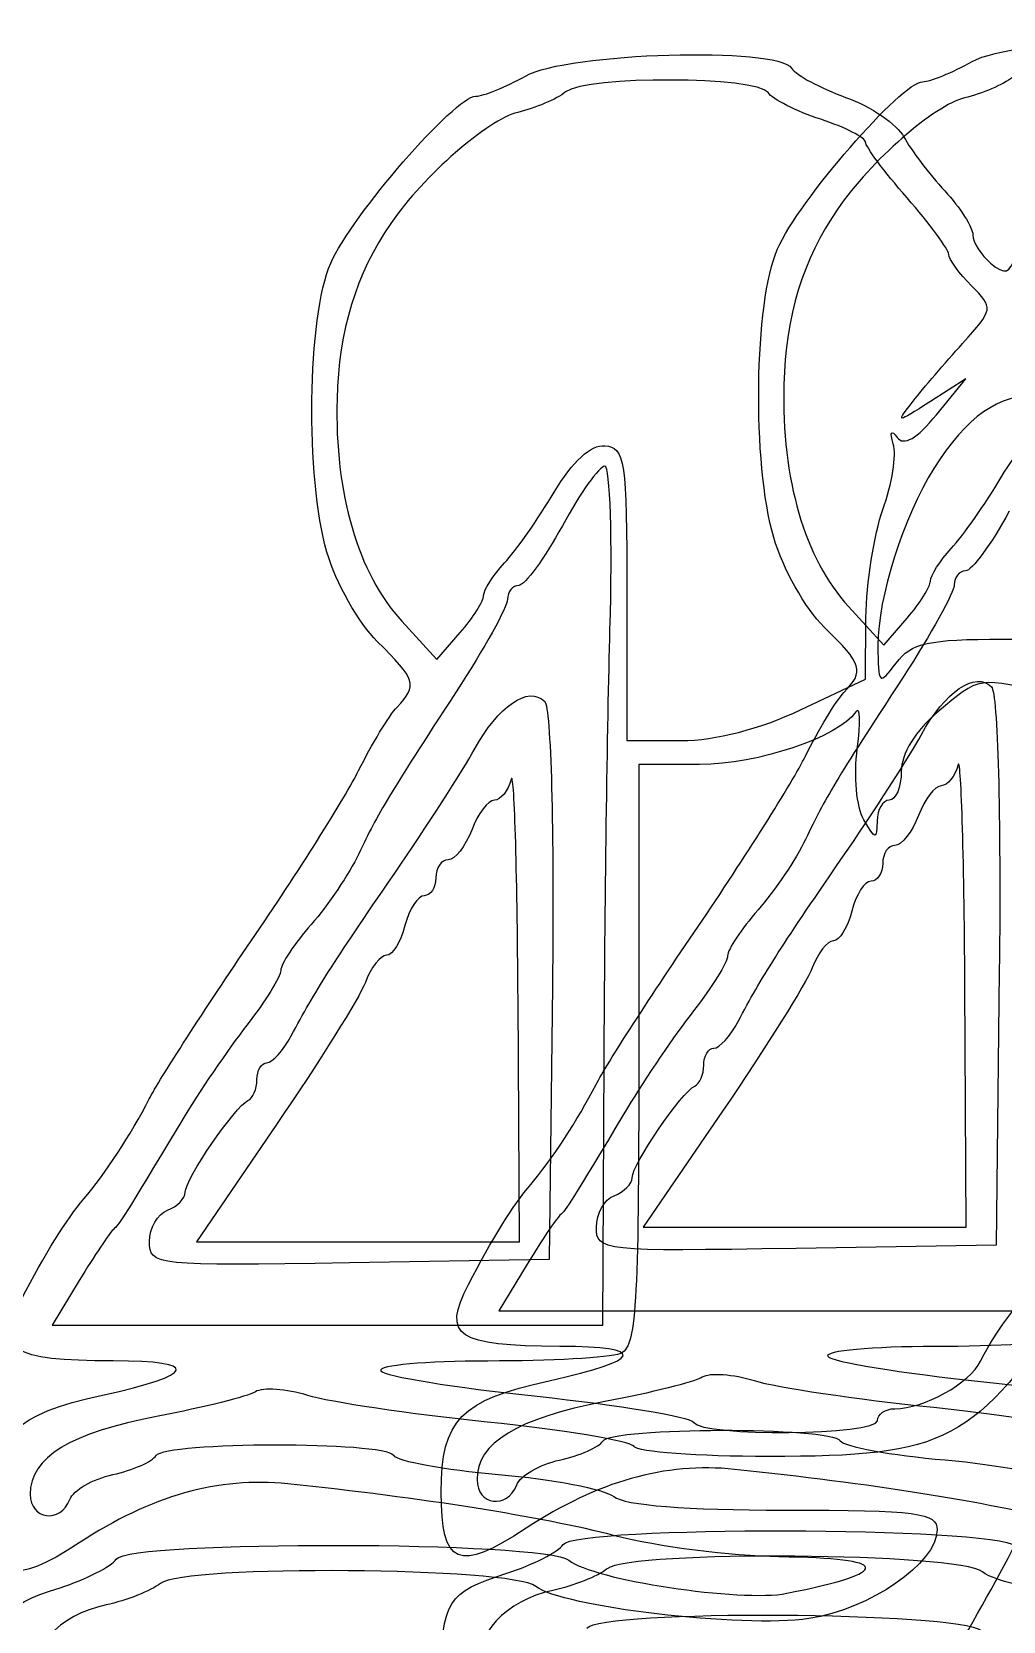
# Model space of a CAD drawing. Extents: x 2.03 to 5.39, y 7.1 to 8.91.
# Drawn here: x 2.3446 to 2.616, y 8.1424 to 8.5864 of the extents above; entities that cross this region are included whole.
import ezdxf

# ---------------------------------------------------------------- set-up
doc = ezdxf.new("R2010")
doc.units = 0
doc.layers.add('Layer_1', color=7, linetype='CONTINUOUS')

msp = doc.modelspace()

# ---------------------------------------------------------------- linework, layer by layer
at = {"layer": 'Layer_1', "color": 7}
for p, q in [((2.60557, 8.489478), (2.59571, 8.483171)), ((2.597377, 8.479455), (2.60557, 8.489478)), ((2.51085, 8.429367), (2.51085, 8.38841)), ((2.572797, 8.42583), (2.582607, 8.415089)), ((2.447977, 8.421777), (2.457787, 8.411035)), ((2.577516, 8.405566), (2.577663, 8.422824)), ((2.582607, 8.415089), (2.589139, 8.42262)), ((2.457787, 8.411035), (2.464319, 8.418566)), ((2.615993, 8.416749), (2.615993, 8.416749)), ((2.559389, 8.396991), (2.577516, 8.405566)), ((2.55939, 8.396985), (2.559389, 8.396991)), ((2.51085, 8.38841), (2.526056, 8.38841)), ((2.531179, 8.381748), (2.514182, 8.381748)), ((2.514182, 8.381748), (2.514182, 8.300438)), ((2.6149, 8.3239), (2.614003, 8.247464)), ((2.49008, 8.319851), (2.489183, 8.243415)), ((2.60567, 8.252464), (2.605283, 8.319964)), ((2.605283, 8.319964), (2.605283, 8.319964)), ((2.48085, 8.248415), (2.480463, 8.315916)), ((2.480463, 8.315916), (2.480463, 8.315916)), ((2.504183, 8.225082), (2.504507, 8.299249)), ((2.504507, 8.299249), (2.504507, 8.299249)), ((2.537606, 8.284899), (2.51546, 8.252464)), ((2.412787, 8.280851), (2.39064, 8.248415)), ((2.502336, 8.252487), (2.502336, 8.252488)), ((2.51546, 8.252464), (2.560565, 8.252464)), ((2.560565, 8.252464), (2.60567, 8.252464)), ((2.377516, 8.248439), (2.377516, 8.248439)), ((2.39064, 8.248415), (2.435745, 8.248415)), ((2.435745, 8.248415), (2.48085, 8.248415)), ((2.614003, 8.247464), (2.558169, 8.246549)), ((2.489183, 8.243415), (2.433349, 8.242501)), ((2.482722, 8.24163), (2.475126, 8.22913)), ((2.357902, 8.237582), (2.350306, 8.225082)), ((2.475126, 8.22913), (2.552064, 8.22913)), ((2.552064, 8.22913), (2.629003, 8.22913)), ((2.350306, 8.225082), (2.427244, 8.225082)), ((2.427244, 8.225082), (2.504183, 8.225082)), ((2.580849, 8.198415), (2.58085, 8.198415))]:
    msp.add_line(p, q, dxfattribs=at)
for points in [[(2.607337, 8.578112), (2.619045, 8.584678), (2.677765, 8.586421), (2.681695, 8.58032)], [(2.482517, 8.574064), (2.494225, 8.580629), (2.552945, 8.582373), (2.556875, 8.576271)], [(2.550323, 8.569428), (2.547355, 8.574007), (2.499515, 8.574173), (2.493766, 8.569623)], [(2.556875, 8.576271), (2.558145, 8.574301), (2.564943, 8.570627), (2.571983, 8.568107)], [(2.593479, 8.572484), (2.595601, 8.572494), (2.601837, 8.575028), (2.607337, 8.578112)], [(2.468659, 8.568436), (2.470781, 8.568446), (2.477017, 8.57098), (2.482517, 8.574064)], [(2.552946, 8.525797), (2.558773, 8.539142), (2.587693, 8.572453), (2.593479, 8.572484)], [(2.618586, 8.573677), (2.616066, 8.571682), (2.61004, 8.569105), (2.605197, 8.56795)], [(2.428126, 8.521748), (2.433953, 8.535093), (2.462873, 8.568405), (2.468659, 8.568436)], [(2.493766, 8.569623), (2.491246, 8.567628), (2.48522, 8.565051), (2.480377, 8.563897)], [(2.565017, 8.561968), (2.558142, 8.564209), (2.551529, 8.567566), (2.550323, 8.569428)], [(2.605197, 8.56795), (2.596833, 8.565956), (2.578937, 8.550301), (2.56977, 8.536959)], [(2.571983, 8.568107), (2.579022, 8.565588), (2.586355, 8.560587), (2.588277, 8.556994)], [(2.480377, 8.563897), (2.472013, 8.561903), (2.454117, 8.546247), (2.44495, 8.532905)], [(2.577517, 8.555615), (2.577517, 8.556868), (2.571892, 8.559726), (2.565017, 8.561968)], [(2.588277, 8.556994), (2.5902, 8.553401), (2.595316, 8.546642), (2.599645, 8.541973)], [(2.589119, 8.54004), (2.582738, 8.547353), (2.577517, 8.554362), (2.577517, 8.555615)], [(2.600786, 8.524243), (2.600753, 8.525618), (2.595501, 8.532727), (2.589119, 8.54004)], [(2.599645, 8.541973), (2.603975, 8.537303), (2.607517, 8.531777), (2.607517, 8.529691)], [(2.56977, 8.536959), (2.560002, 8.522743), (2.555194, 8.507062), (2.554716, 8.48787)], [(2.44495, 8.532905), (2.435183, 8.51869), (2.430374, 8.503009), (2.429896, 8.483817)], [(2.551889, 8.445133), (2.54584, 8.465946), (2.546428, 8.51087), (2.552946, 8.525797)], [(2.607517, 8.529691), (2.607517, 8.527605), (2.609749, 8.524045), (2.612477, 8.521781)], [(2.427069, 8.441085), (2.42102, 8.461898), (2.421609, 8.506822), (2.428126, 8.521748)], [(2.607162, 8.515431), (2.603691, 8.518903), (2.600821, 8.522868), (2.600786, 8.524243)], [(2.612477, 8.521781), (2.616535, 8.518414), (2.617807, 8.518795), (2.619466, 8.523873)], [(2.604662, 8.499379), (2.613309, 8.508937), (2.613356, 8.509237), (2.607162, 8.515431)], [(2.59085, 8.483249), (2.5936, 8.486764), (2.599816, 8.494022), (2.604662, 8.499379)], [(2.554716, 8.48787), (2.554059, 8.461444), (2.560521, 8.43927), (2.572797, 8.42583)], [(2.429896, 8.483817), (2.429239, 8.457391), (2.435701, 8.435217), (2.447977, 8.421777)], [(2.59571, 8.483171), (2.586005, 8.476963), (2.585929, 8.476964), (2.59085, 8.483249)], [(2.626122, 8.485083), (2.614529, 8.485083), (2.605928, 8.47906), (2.596648, 8.464444)], [(2.586369, 8.473091), (2.588254, 8.470641), (2.591889, 8.472742), (2.597377, 8.479455)], [(2.585279, 8.471312), (2.584202, 8.474707), (2.584611, 8.475375), (2.586369, 8.473091)], [(2.615351, 8.461834), (2.620448, 8.4704), (2.625606, 8.475136), (2.629518, 8.474841)], [(2.490531, 8.45778), (2.495628, 8.466347), (2.500786, 8.471083), (2.504698, 8.470788)], [(2.504698, 8.470788), (2.51032, 8.470365), (2.51085, 8.466793), (2.51085, 8.429367)], [(2.582406, 8.452978), (2.584935, 8.460071), (2.586227, 8.468321), (2.585279, 8.471312)], [(2.50469, 8.465082), (2.503161, 8.465082), (2.497827, 8.457582), (2.492838, 8.448416)], [(2.506152, 8.419249), (2.506877, 8.444457), (2.506218, 8.465082), (2.50469, 8.465082)], [(2.596648, 8.464444), (2.588165, 8.451084), (2.580939, 8.428284), (2.581004, 8.415083)], [(2.601503, 8.44208), (2.604712, 8.445535), (2.610943, 8.454424), (2.615351, 8.461834)], [(2.476683, 8.438026), (2.479892, 8.441482), (2.486123, 8.450371), (2.490531, 8.45778)], [(2.577663, 8.422824), (2.577741, 8.432316), (2.579878, 8.445885), (2.582406, 8.452978)], [(2.617658, 8.452464), (2.612669, 8.443297), (2.60718, 8.435797), (2.605462, 8.435797)], [(2.492838, 8.448416), (2.487849, 8.439249), (2.482361, 8.431749), (2.480642, 8.431749)], [(2.441143, 8.416085), (2.435906, 8.42122), (2.429572, 8.43247), (2.427069, 8.441085)], [(2.565963, 8.420133), (2.560726, 8.425268), (2.554392, 8.436518), (2.551889, 8.445133)], [(2.59567, 8.432973), (2.59567, 8.434526), (2.598295, 8.438624), (2.601503, 8.44208)], [(2.47085, 8.42892), (2.47085, 8.430473), (2.473475, 8.434571), (2.476683, 8.438026)], [(2.589139, 8.42262), (2.592731, 8.426761), (2.59567, 8.431421), (2.59567, 8.432973)], [(2.605462, 8.435797), (2.603743, 8.435797), (2.602336, 8.434064), (2.602336, 8.431945)], [(2.477516, 8.427897), (2.477516, 8.425778), (2.471071, 8.414153), (2.463194, 8.402063)], [(2.464319, 8.418566), (2.467911, 8.422708), (2.47085, 8.427367), (2.47085, 8.42892)], [(2.480642, 8.431749), (2.478923, 8.431749), (2.477516, 8.430015), (2.477516, 8.427897)], [(2.602336, 8.431945), (2.602336, 8.429826), (2.595891, 8.418201), (2.588014, 8.406111)], [(2.504507, 8.299249), (2.504685, 8.340041), (2.505425, 8.394041), (2.506152, 8.419249)], [(2.571503, 8.401817), (2.577266, 8.40798), (2.576805, 8.409501), (2.565963, 8.420133)], [(2.615993, 8.416749), (2.631583, 8.416749), (2.64085, 8.418093), (2.64085, 8.420353)], [(2.446683, 8.397769), (2.452446, 8.403931), (2.451986, 8.405453), (2.441143, 8.416085)], [(2.581004, 8.415083), (2.58106, 8.403952), (2.581293, 8.403722), (2.586099, 8.410083)], [(2.586099, 8.410083), (2.590346, 8.415703), (2.595038, 8.416749), (2.615993, 8.416749)], [(2.588014, 8.406111), (2.569008, 8.376942), (2.566372, 8.372556), (2.560779, 8.360797)], [(2.593064, 8.389914), (2.599703, 8.402085), (2.608208, 8.407925), (2.612722, 8.403412)], [(2.630603, 8.401175), (2.60852, 8.406272), (2.609632, 8.406432), (2.597772, 8.396453)], [(2.463194, 8.402063), (2.444189, 8.372894), (2.441552, 8.368508), (2.435959, 8.356749)], [(2.468244, 8.385866), (2.474883, 8.398037), (2.483388, 8.403877), (2.487902, 8.399364)], [(2.560753, 8.384079), (2.564374, 8.391384), (2.569211, 8.399367), (2.571503, 8.401817)], [(2.612722, 8.403412), (2.614476, 8.401658), (2.615412, 8.367486), (2.6149, 8.3239)], [(2.435933, 8.380031), (2.439554, 8.387336), (2.444391, 8.395318), (2.446683, 8.397769)], [(2.487902, 8.399364), (2.489656, 8.397609), (2.490592, 8.363438), (2.49008, 8.319851)], [(2.526056, 8.38841), (2.535472, 8.38841), (2.548167, 8.391676), (2.55939, 8.396985)], [(2.575235, 8.386136), (2.576238, 8.393615), (2.576037, 8.398235), (2.574787, 8.396401)], [(2.574787, 8.396401), (2.569965, 8.389323), (2.547421, 8.381748), (2.531179, 8.381748)], [(2.597772, 8.396453), (2.591542, 8.39121), (2.587516, 8.384668), (2.587516, 8.379786)], [(2.57067, 8.35517), (2.579836, 8.368504), (2.589914, 8.384139), (2.593064, 8.389914)], [(2.44585, 8.351121), (2.455016, 8.364456), (2.465094, 8.380091), (2.468244, 8.385866)], [(2.530753, 8.336489), (2.543632, 8.355358), (2.557132, 8.376774), (2.560753, 8.384079)], [(2.577029, 8.366309), (2.575039, 8.369734), (2.574232, 8.378656), (2.575235, 8.386136)], [(2.605283, 8.319964), (2.605071, 8.357089), (2.604211, 8.384839), (2.603372, 8.38163)], [(2.405933, 8.33244), (2.418812, 8.35131), (2.432312, 8.372726), (2.435933, 8.380031)], [(2.480463, 8.315916), (2.480251, 8.353041), (2.479391, 8.380791), (2.478552, 8.377582)], [(2.587516, 8.379786), (2.587516, 8.375366), (2.586016, 8.371749), (2.584183, 8.371749)], [(2.603372, 8.38163), (2.602533, 8.378422), (2.60042, 8.375797), (2.598676, 8.375797)], [(2.478552, 8.377582), (2.477713, 8.374374), (2.4756, 8.371749), (2.473856, 8.371749)], [(2.598676, 8.375797), (2.596932, 8.375797), (2.594079, 8.372047), (2.592336, 8.367464)], [(2.473856, 8.371749), (2.472112, 8.371749), (2.469259, 8.367999), (2.467516, 8.363416)], [(2.584183, 8.371749), (2.58235, 8.371749), (2.580804, 8.369124), (2.580748, 8.365916)], [(2.580748, 8.365916), (2.580659, 8.360591), (2.580332, 8.360625), (2.577029, 8.366309)], [(2.592336, 8.367464), (2.590594, 8.36288), (2.587631, 8.35913), (2.585752, 8.35913)], [(2.467516, 8.363416), (2.465774, 8.358832), (2.462811, 8.355082), (2.460932, 8.355082)], [(2.435959, 8.356749), (2.433343, 8.351249), (2.427373, 8.342391), (2.422693, 8.337064)], [(2.560779, 8.360797), (2.558163, 8.355297), (2.552193, 8.346439), (2.547513, 8.341112)], [(2.585752, 8.35913), (2.583873, 8.35913), (2.582336, 8.35688), (2.582336, 8.35413)], [(2.460932, 8.355082), (2.459053, 8.355082), (2.457516, 8.352832), (2.457516, 8.350082)], [(2.541933, 8.309964), (2.548713, 8.322675), (2.553401, 8.33005), (2.57067, 8.35517)], [(2.582336, 8.35413), (2.582336, 8.35138), (2.580865, 8.34913), (2.579066, 8.34913)], [(2.417113, 8.305916), (2.423893, 8.318627), (2.428581, 8.326001), (2.44585, 8.351121)], [(2.457516, 8.350082), (2.457516, 8.347332), (2.456045, 8.345082), (2.454247, 8.345082)], [(2.579066, 8.34913), (2.577268, 8.34913), (2.574855, 8.34538), (2.573705, 8.340797)], [(2.454247, 8.345082), (2.452448, 8.345082), (2.450036, 8.341332), (2.448885, 8.336749)], [(2.547513, 8.341112), (2.542832, 8.335785), (2.539003, 8.330001), (2.539003, 8.328258)], [(2.573705, 8.340797), (2.572555, 8.336214), (2.570239, 8.332464), (2.568559, 8.332464)], [(2.422693, 8.337064), (2.418012, 8.331737), (2.414183, 8.325953), (2.414183, 8.32421)], [(2.448885, 8.336749), (2.447735, 8.332166), (2.445419, 8.328416), (2.443739, 8.328416)], [(2.502278, 8.292377), (2.50506, 8.297769), (2.517874, 8.317619), (2.530753, 8.336489)], [(2.377458, 8.288328), (2.38024, 8.293721), (2.393054, 8.313571), (2.405933, 8.33244)], [(2.568559, 8.332464), (2.566879, 8.332464), (2.56421, 8.32906), (2.562629, 8.3249)], [(2.443739, 8.328416), (2.442059, 8.328416), (2.439391, 8.325012), (2.437809, 8.320851)], [(2.539003, 8.328258), (2.539003, 8.326516), (2.534735, 8.319624), (2.529519, 8.312943)], [(2.414183, 8.32421), (2.414183, 8.322467), (2.409915, 8.315576), (2.404699, 8.308895)], [(2.562629, 8.3249), (2.561047, 8.320739), (2.549787, 8.302739), (2.537606, 8.284899)], [(2.437809, 8.320851), (2.436227, 8.316691), (2.424967, 8.298691), (2.412787, 8.280851)], [(2.529519, 8.312943), (2.524303, 8.306263), (2.515989, 8.294047), (2.511043, 8.285797)], [(2.404699, 8.308895), (2.399483, 8.302215), (2.391169, 8.289999), (2.386223, 8.281749)], [(2.535135, 8.302464), (2.536674, 8.302464), (2.539733, 8.305839), (2.541933, 8.309964)], [(2.410315, 8.298416), (2.411854, 8.298416), (2.414913, 8.301791), (2.417113, 8.305916)], [(2.514182, 8.300438), (2.514182, 8.229369), (2.513518, 8.218873), (2.50891, 8.217105)], [(2.532336, 8.297741), (2.532336, 8.300339), (2.533595, 8.302464), (2.535135, 8.302464)], [(2.407516, 8.293693), (2.407516, 8.296291), (2.408776, 8.298416), (2.410315, 8.298416)], [(2.529836, 8.291908), (2.531211, 8.292519), (2.532336, 8.295144), (2.532336, 8.297741)], [(2.405016, 8.28786), (2.406391, 8.288471), (2.407516, 8.291096), (2.407516, 8.293693)], [(2.484003, 8.264414), (2.489887, 8.271297), (2.497083, 8.282307), (2.502278, 8.292377)], [(2.512336, 8.266289), (2.512336, 8.269969), (2.526227, 8.290304), (2.529836, 8.291908)], [(2.359183, 8.260366), (2.365067, 8.267249), (2.372263, 8.278259), (2.377458, 8.288328)], [(2.387516, 8.26224), (2.387516, 8.26592), (2.401407, 8.286256), (2.405016, 8.28786)], [(2.511043, 8.285797), (2.494951, 8.258954), (2.494026, 8.257484), (2.49216, 8.255797)], [(2.386223, 8.281749), (2.370131, 8.254905), (2.369206, 8.253436), (2.36734, 8.251749)], [(2.609677, 8.215078), (2.619111, 8.234684), (2.656141, 8.271749), (2.666296, 8.271749)], [(2.466604, 8.236433), (2.47307, 8.248964), (2.479137, 8.258723), (2.484003, 8.264414)], [(2.507336, 8.261258), (2.510086, 8.262314), (2.512336, 8.264577), (2.512336, 8.266289)], [(2.341784, 8.232385), (2.34825, 8.244916), (2.354317, 8.254675), (2.359183, 8.260366)], [(2.382516, 8.25721), (2.385266, 8.258266), (2.387516, 8.260529), (2.387516, 8.26224)], [(2.502336, 8.252488), (2.502336, 8.256256), (2.504586, 8.260203), (2.507336, 8.261258)], [(2.377516, 8.248439), (2.377516, 8.252208), (2.379766, 8.256155), (2.382516, 8.25721)], [(2.49216, 8.255797), (2.491147, 8.25488), (2.4869, 8.248505), (2.482722, 8.24163)], [(2.36734, 8.251749), (2.366327, 8.250832), (2.36208, 8.244457), (2.357902, 8.237582)], [(2.558169, 8.246549), (2.503759, 8.245658), (2.502336, 8.24581), (2.502336, 8.252487)], [(2.433349, 8.242501), (2.378939, 8.24161), (2.377516, 8.241762), (2.377516, 8.248439)], [(2.36735, 8.215133), (2.338477, 8.215199), (2.334354, 8.217983), (2.341784, 8.232385)], [(2.49217, 8.219181), (2.463297, 8.219248), (2.459174, 8.222031), (2.466604, 8.236433)], [(2.635797, 8.233656), (2.607616, 8.192128), (2.60061, 8.188415), (2.55042, 8.188415)], [(2.489157, 8.20959), (2.515582, 8.21539), (2.516755, 8.219123), (2.49217, 8.219181)], [(2.596866, 8.21913), (2.579491, 8.21913), (2.566035, 8.217901), (2.566963, 8.216399)], [(2.63373, 8.221153), (2.63083, 8.22004), (2.614241, 8.21913), (2.596866, 8.21913)], [(2.364337, 8.205542), (2.390762, 8.211342), (2.391935, 8.215074), (2.36735, 8.215133)], [(2.472046, 8.215082), (2.454672, 8.215082), (2.441215, 8.213853), (2.442143, 8.212351)], [(2.50891, 8.217105), (2.50601, 8.215992), (2.489421, 8.215082), (2.472046, 8.215082)], [(2.566963, 8.216399), (2.567891, 8.214897), (2.58752, 8.211689), (2.610582, 8.20927)], [(2.585693, 8.201749), (2.593884, 8.201749), (2.606687, 8.208864), (2.609677, 8.215078)], [(2.442143, 8.212351), (2.443071, 8.210849), (2.4627, 8.207641), (2.485762, 8.205222)], [(2.53191, 8.210533), (2.529821, 8.209242), (2.517592, 8.206181), (2.504734, 8.203731)], [(2.546522, 8.209501), (2.540575, 8.21136), (2.533999, 8.211825), (2.53191, 8.210533)], [(2.40709, 8.206485), (2.405001, 8.205194), (2.392772, 8.202133), (2.379914, 8.199683)], [(2.421702, 8.205453), (2.415755, 8.207312), (2.409179, 8.207777), (2.40709, 8.206485)], [(2.459003, 8.178509), (2.459003, 8.198588), (2.464406, 8.204158), (2.489157, 8.20959)], [(2.596651, 8.202067), (2.575028, 8.204297), (2.55247, 8.207642), (2.546522, 8.209501)], [(2.610582, 8.20927), (2.633644, 8.206852), (2.653312, 8.20358), (2.654288, 8.202001)], [(2.334183, 8.17446), (2.334183, 8.19454), (2.339586, 8.20011), (2.364337, 8.205542)], [(2.471831, 8.198019), (2.450208, 8.200249), (2.42765, 8.203594), (2.421702, 8.205453)], [(2.504734, 8.203731), (2.480196, 8.199056), (2.469003, 8.192232), (2.469003, 8.181947)], [(2.485762, 8.205222), (2.508824, 8.202803), (2.528492, 8.199532), (2.529468, 8.197953)], [(2.58085, 8.198415), (2.58085, 8.200249), (2.583029, 8.201749), (2.585693, 8.201749)], [(2.637681, 8.195239), (2.636738, 8.196765), (2.618274, 8.199838), (2.596651, 8.202067)], [(2.379914, 8.199683), (2.355376, 8.195008), (2.344183, 8.188183), (2.344183, 8.177898)], [(2.512861, 8.191191), (2.511918, 8.192717), (2.493454, 8.19579), (2.471831, 8.198019)], [(2.504161, 8.19272), (2.506608, 8.196678), (2.568012, 8.196764), (2.570454, 8.192809)], [(2.529468, 8.197953), (2.531984, 8.193881), (2.580849, 8.194321), (2.580849, 8.198415)], [(2.379341, 8.188672), (2.381788, 8.19263), (2.443192, 8.192715), (2.445634, 8.18876)], [(2.492073, 8.187405), (2.497676, 8.188636), (2.503115, 8.191028), (2.504161, 8.19272)], [(2.570454, 8.192809), (2.571468, 8.191167), (2.584682, 8.188751), (2.599817, 8.187439)], [(2.367253, 8.183357), (2.372856, 8.184588), (2.378296, 8.186979), (2.379341, 8.188672)], [(2.445634, 8.18876), (2.446649, 8.187119), (2.459862, 8.184703), (2.474998, 8.183391)], [(2.55042, 8.188415), (2.530706, 8.188415), (2.513805, 8.189664), (2.512861, 8.191191)], [(2.601395, 8.131749), (2.614347, 8.153289), (2.629956, 8.183343), (2.632556, 8.191749)], [(2.480088, 8.180482), (2.481076, 8.183059), (2.48647, 8.186175), (2.492073, 8.187405)], [(2.54097, 8.184813), (2.521553, 8.186828), (2.502828, 8.181533), (2.482726, 8.168343)], [(2.632336, 8.170325), (2.611955, 8.175601), (2.578301, 8.180938), (2.54097, 8.184813)], [(2.599817, 8.187439), (2.614953, 8.186128), (2.629443, 8.183346), (2.632019, 8.181257)], [(2.355268, 8.176434), (2.356257, 8.179011), (2.36165, 8.182127), (2.367253, 8.183357)], [(2.41615, 8.180765), (2.396734, 8.18278), (2.378009, 8.177485), (2.357906, 8.164295)], [(2.507516, 8.166277), (2.487135, 8.171553), (2.453481, 8.17689), (2.41615, 8.180765)], [(2.469003, 8.181947), (2.469003, 8.174753), (2.47746, 8.173636), (2.480088, 8.180482)], [(2.474998, 8.183391), (2.490133, 8.18208), (2.504623, 8.179298), (2.507199, 8.177209)], [(2.344183, 8.177898), (2.344183, 8.170705), (2.352641, 8.169588), (2.355268, 8.176434)], [(2.482726, 8.168343), (2.46374, 8.155885), (2.459003, 8.157915), (2.459003, 8.178509)], [(2.507199, 8.177209), (2.510159, 8.174808), (2.527629, 8.173412), (2.554699, 8.173412)], [(2.357906, 8.164295), (2.33892, 8.151837), (2.334183, 8.153867), (2.334183, 8.17446)], [(2.554699, 8.173412), (2.592383, 8.173412), (2.597517, 8.172749), (2.597517, 8.167875)], [(2.493051, 8.16378), (2.496502, 8.169118), (2.612994, 8.168835), (2.619454, 8.163473)], [(2.553348, 8.160375), (2.540057, 8.160536), (2.519433, 8.163192), (2.507516, 8.166277)], [(2.597517, 8.167875), (2.597516, 8.158638), (2.578761, 8.145674), (2.561696, 8.143115)], [(2.368231, 8.159731), (2.371682, 8.16507), (2.488174, 8.164787), (2.494634, 8.159425)], [(2.477336, 8.155797), (2.48467, 8.158161), (2.491741, 8.161754), (2.493051, 8.16378)], [(2.610213, 8.156172), (2.603792, 8.161502), (2.511858, 8.162238), (2.505367, 8.157012)], [(2.352516, 8.151748), (2.35985, 8.154113), (2.366921, 8.157705), (2.368231, 8.159731)], [(2.485393, 8.152124), (2.478972, 8.157453), (2.387038, 8.15819), (2.380547, 8.152964)], [(2.505367, 8.157012), (2.502783, 8.154932), (2.49595, 8.152222), (2.490182, 8.15099)], [(2.494634, 8.159425), (2.501206, 8.153969), (2.542882, 8.147645), (2.555546, 8.150182)], [(2.555546, 8.150182), (2.585675, 8.156217), (2.584861, 8.159992), (2.553348, 8.160375)], [(2.380547, 8.152964), (2.377963, 8.150884), (2.37113, 8.148174), (2.365362, 8.146941)], [(2.459054, 8.126525), (2.459121, 8.148091), (2.460548, 8.150383), (2.477336, 8.155797)], [(2.686516, 8.147163), (2.668185, 8.144414), (2.617115, 8.150444), (2.610213, 8.156172)], [(2.334234, 8.122477), (2.334301, 8.144043), (2.335728, 8.146335), (2.352516, 8.151748)], [(2.490182, 8.15099), (2.477002, 8.148174), (2.468136, 8.138621), (2.469568, 8.128778)], [(2.561696, 8.143115), (2.543365, 8.140366), (2.492295, 8.146396), (2.485393, 8.152124)], [(2.365362, 8.146941), (2.352182, 8.144126), (2.343316, 8.134572), (2.344748, 8.12473)], [(2.499723, 8.14041), (2.503133, 8.14572), (2.603422, 8.145142), (2.609889, 8.139774)]]:
    msp.add_open_spline(points, degree=3, dxfattribs=at)

doc.saveas('drawing.dxf')
